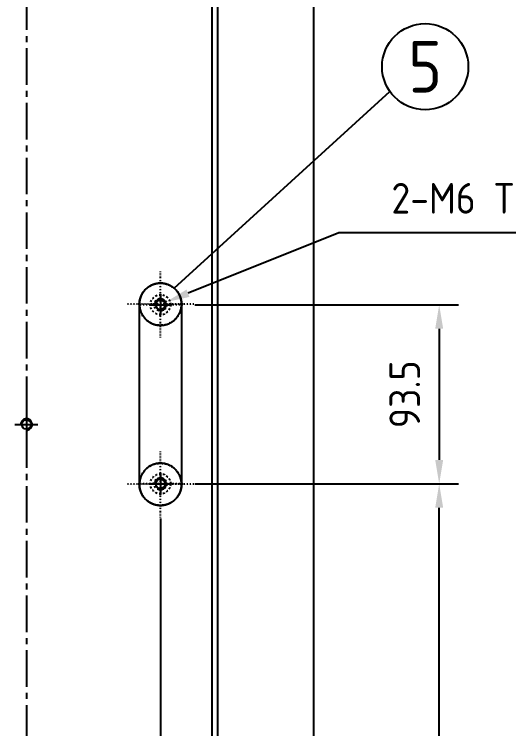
# Model space of a CAD drawing. Header units: millimetres. Extents: x 24815 to 37444, y -10619 to 6020.
# Drawn here: x 27987.3 to 28245.5, y 2454.2 to 2827.1 of the extents above; entities that cross this region are included whole.
import ezdxf
from ezdxf.enums import TextEntityAlignment as Align

# ---------------------------------------------------------------- set-up
doc = ezdxf.new("R2010")
doc.units = ezdxf.units.MM
for name, pattern in [('CENTER', [50.8, 31.75, -6.35, 6.35, -6.35]), ('CENTER2', [28.575, 19.05, -3.175, 3.175, -3.175]), ('GESTRICHELT', [2, 1, -1]), ('MITTE', [1.5, 0.45, -0.5, 0.05, -0.5])]:
    doc.linetypes.add(name, pattern=pattern)
doc.layers.add('CENTER', color=1, linetype='CENTER')
doc.layers.add('THIN', color=3, linetype='Continuous')
doc.styles.get("Standard").update_dxf_attribs({"font": 'ISOCP.SHX', "bigfont": 'WHGTXT.SHX'})
doc.dimstyles.new('PS-5', dxfattribs={"dimscale": 5, "dimtxt": 3.2, "dimasz": 2.5, "dimexe": 2, "dimexo": 2.5, "dimgap": 2, "dimtad": 1, "dimtoh": 1, "dimrnd": 0.05, "dimzin": 12, "dimdsep": 46, "dimtxsty": 'Standard', "dimcen": 0, "dimclrt": 2, "dimazin": 3, "dimtfac": 1, "dimtofl": 0, "dimtmove": 0, "dimatfit": 3, "dimfxl": 0.18, "dimtolj": 1, "dimtzin": 0, "dimarcsym": 0})

# ---------------------------------------------------------------- blocks, each defined once
blk = doc.blocks.new('ARQWA')
blk.add_circle((-6604.16, -8597.57), 2.46)
at = {"color": 3}
blk.add_arc((-6604.16, -8597.57), 3, 280, 190, dxfattribs=at)
at = {"layer": 'CENTER'}
for p, q in [((-6604.16, -8591.57), (-6604.16, -8603.57)), ((-6610.16, -8597.57), (-6598.16, -8597.57))]:
    blk.add_line(p, q, dxfattribs=at)
blk = doc.blocks.new('5SFSDFASDF')
at = {"color": 3, "linetype": 'MITTE'}
for p, q in [((8068.8, 12740.92), (8068.8, 12775.68)), ((8086.18, 12758.3), (8051.42, 12758.3)), ((8080.43, 12758.05), (8057.17, 12758.05)), ((8068.8, 12646.92), (8068.8, 12681.68)), ((8086.18, 12664.3), (8051.42, 12664.3)), ((8080.43, 12664.55), (8057.17, 12664.55))]:
    blk.add_line(p, q, dxfattribs=at)
at = {"color": 7, "linetype": 'Continuous'}
for p, q in [((8067.99, 12769.3), (8069.62, 12769.3)), ((8057.8, 12663.62), (8057.8, 12758.97)), ((8079.8, 12758.97), (8079.8, 12663.62)), ((8069.62, 12653.3), (8067.99, 12653.3))]:
    blk.add_line(p, q, dxfattribs=at)
at = {"color": 2, "linetype": 'GESTRICHELT'}
for points in [[(8068.8, 12769.3), (8068.73, 12769.3), (8068.57, 12769.29), (8068.41, 12769.29), (8068.33, 12769.29), (8068.25, 12769.28), (8068.1, 12769.27), (8067.94, 12769.26), (8067.78, 12769.25), (8067.62, 12769.23), (8067.46, 12769.21), (8067.38, 12769.2), (8067.3, 12769.19), (8067.14, 12769.17), (8066.98, 12769.14), (8066.82, 12769.12), (8066.66, 12769.09), (8066.5, 12769.05), (8066.42, 12769.03), (8066.34, 12769.02), (8066.18, 12768.98), (8066.02, 12768.94), (8065.94, 12768.92), (8065.87, 12768.9), (8065.71, 12768.85), (8065.55, 12768.8), (8065.47, 12768.78), (8065.39, 12768.75), (8065.24, 12768.7), (8065.08, 12768.65), (8064.93, 12768.59), (8064.78, 12768.53), (8064.62, 12768.47), (8064.55, 12768.44), (8064.47, 12768.41), (8064.32, 12768.34), (8064.17, 12768.27), (8064.02, 12768.2), (8063.88, 12768.13), (8063.73, 12768.06), (8063.66, 12768.02), (8063.59, 12767.98), (8063.44, 12767.9), (8063.3, 12767.82), (8063.16, 12767.74), (8063.02, 12767.65), (8062.88, 12767.57), (8062.82, 12767.52), (8062.75, 12767.48), (8062.61, 12767.39), (8062.48, 12767.3), (8062.35, 12767.2), (8062.22, 12767.11), (8062.09, 12767.01), (8062.03, 12766.96), (8061.97, 12766.92), (8061.85, 12766.82), (8061.72, 12766.72), (8061.6, 12766.61), (8061.49, 12766.51), (8061.37, 12766.41), (8061.31, 12766.35), (8061.26, 12766.3), (8061.15, 12766.19), (8061.04, 12766.09), (8060.98, 12766.03), (8060.93, 12765.98), (8060.82, 12765.87), (8060.72, 12765.75), (8060.66, 12765.69), (8060.61, 12765.64), (8060.51, 12765.52), (8060.41, 12765.4), (8060.31, 12765.28), (8060.21, 12765.16), (8060.11, 12765.03), (8060.06, 12764.97), (8060.01, 12764.91), (8059.92, 12764.78), (8059.82, 12764.65), (8059.73, 12764.52), (8059.64, 12764.39), (8059.56, 12764.25), (8059.51, 12764.19), (8059.47, 12764.12), (8059.39, 12763.98), (8059.3, 12763.84), (8059.22, 12763.7), (8059.15, 12763.56), (8059.07, 12763.42), (8059.03, 12763.35), (8059, 12763.28), (8058.92, 12763.13), (8058.85, 12762.99), (8058.79, 12762.84), (8058.72, 12762.69), (8058.66, 12762.54), (8058.63, 12762.47), (8058.6, 12762.39), (8058.54, 12762.24), (8058.48, 12762.09), (8058.42, 12761.94), (8058.37, 12761.79), (8058.32, 12761.63), (8058.3, 12761.56), (8058.27, 12761.48), (8058.23, 12761.33), (8058.19, 12761.17), (8058.17, 12761.09), (8058.15, 12761.02), (8058.11, 12760.86), (8058.07, 12760.7), (8058.05, 12760.63), (8058.04, 12760.55), (8058.01, 12760.39), (8057.98, 12760.23), (8057.95, 12760.08), (8057.92, 12759.92), (8057.9, 12759.77), (8057.89, 12759.69), (8057.88, 12759.61), (8057.86, 12759.45), (8057.85, 12759.3), (8057.84, 12759.14), (8057.83, 12758.99), (8057.82, 12758.83), (8057.81, 12758.76), (8057.81, 12758.68), (8057.81, 12758.53), (8057.8, 12758.37), (8057.8, 12758.3)], [(8057.8, 12758.97), (8057.81, 12759.04), (8057.82, 12759.19), (8057.83, 12759.34), (8057.84, 12759.41), (8057.85, 12759.48), (8057.86, 12759.63), (8057.88, 12759.77), (8057.9, 12759.92), (8057.92, 12760.06), (8057.95, 12760.21), (8057.96, 12760.28), (8057.98, 12760.35), (8058, 12760.5), (8058.03, 12760.64), (8058.07, 12760.78), (8058.1, 12760.93), (8058.14, 12761.07), (8058.15, 12761.14), (8058.17, 12761.21), (8058.21, 12761.35), (8058.25, 12761.49), (8058.28, 12761.56), (8058.3, 12761.63), (8058.34, 12761.77), (8058.39, 12761.91), (8058.41, 12761.98), (8058.44, 12762.04), (8058.49, 12762.18), (8058.54, 12762.32), (8058.59, 12762.45), (8058.65, 12762.58), (8058.71, 12762.72), (8058.73, 12762.78), (8058.76, 12762.85), (8058.82, 12762.98), (8058.89, 12763.11), (8058.95, 12763.24), (8059.02, 12763.37), (8059.08, 12763.49), (8059.12, 12763.56), (8059.15, 12763.62), (8059.22, 12763.75), (8059.29, 12763.87), (8059.36, 12763.99), (8059.44, 12764.11), (8059.51, 12764.23), (8059.55, 12764.29), (8059.59, 12764.35), (8059.67, 12764.47), (8059.75, 12764.59), (8059.83, 12764.71), (8059.92, 12764.82), (8060, 12764.94), (8060.05, 12765), (8060.09, 12765.05), (8060.18, 12765.17), (8060.27, 12765.28), (8060.36, 12765.39), (8060.46, 12765.5), (8060.55, 12765.61), (8060.6, 12765.67), (8060.65, 12765.72), (8060.75, 12765.83), (8060.85, 12765.93), (8060.9, 12765.99), (8060.95, 12766.04), (8061.06, 12766.14), (8061.16, 12766.24), (8061.21, 12766.3), (8061.27, 12766.35), (8061.38, 12766.45), (8061.48, 12766.54), (8061.6, 12766.64), (8061.71, 12766.74), (8061.82, 12766.83), (8061.88, 12766.88), (8061.94, 12766.92), (8062.05, 12767.02), (8062.17, 12767.11), (8062.29, 12767.19), (8062.41, 12767.28), (8062.53, 12767.37), (8062.59, 12767.41), (8062.65, 12767.45), (8062.78, 12767.53), (8062.9, 12767.61), (8063.03, 12767.69), (8063.16, 12767.77), (8063.28, 12767.84), (8063.35, 12767.88), (8063.41, 12767.92), (8063.54, 12767.99), (8063.67, 12768.06), (8063.81, 12768.13), (8063.94, 12768.19), (8064.07, 12768.26), (8064.14, 12768.29), (8064.21, 12768.32), (8064.35, 12768.38), (8064.48, 12768.44), (8064.62, 12768.5), (8064.76, 12768.56), (8064.9, 12768.61), (8064.97, 12768.64), (8065.04, 12768.66), (8065.18, 12768.71), (8065.32, 12768.76), (8065.39, 12768.78), (8065.46, 12768.81), (8065.6, 12768.85), (8065.74, 12768.89), (8065.81, 12768.91), (8065.89, 12768.93), (8066.03, 12768.97), (8066.17, 12769.01), (8066.32, 12769.04), (8066.46, 12769.07), (8066.61, 12769.1), (8066.68, 12769.12), (8066.75, 12769.13), (8066.9, 12769.16), (8067.04, 12769.18), (8067.19, 12769.21), (8067.33, 12769.23), (8067.48, 12769.25), (8067.55, 12769.25), (8067.63, 12769.26), (8067.77, 12769.28), (8067.92, 12769.29), (8067.99, 12769.3)], [(8079.8, 12758.3), (8079.8, 12758.37), (8079.8, 12758.53), (8079.8, 12758.68), (8079.79, 12758.76), (8079.79, 12758.83), (8079.78, 12758.99), (8079.77, 12759.14), (8079.76, 12759.3), (8079.74, 12759.45), (8079.72, 12759.61), (8079.72, 12759.69), (8079.71, 12759.77), (8079.68, 12759.92), (8079.66, 12760.08), (8079.63, 12760.23), (8079.6, 12760.39), (8079.57, 12760.55), (8079.55, 12760.63), (8079.54, 12760.7), (8079.5, 12760.86), (8079.46, 12761.02), (8079.44, 12761.09), (8079.42, 12761.17), (8079.38, 12761.33), (8079.33, 12761.48), (8079.31, 12761.56), (8079.29, 12761.63), (8079.24, 12761.79), (8079.18, 12761.94), (8079.13, 12762.09), (8079.07, 12762.24), (8079.01, 12762.39), (8078.98, 12762.47), (8078.95, 12762.54), (8078.89, 12762.69), (8078.82, 12762.84), (8078.75, 12762.99), (8078.68, 12763.13), (8078.61, 12763.28), (8078.58, 12763.35), (8078.54, 12763.42), (8078.46, 12763.56), (8078.38, 12763.7), (8078.3, 12763.84), (8078.22, 12763.98), (8078.14, 12764.12), (8078.09, 12764.19), (8078.05, 12764.25), (8077.96, 12764.39), (8077.87, 12764.52), (8077.78, 12764.65), (8077.69, 12764.78), (8077.6, 12764.91), (8077.55, 12764.97), (8077.5, 12765.03), (8077.4, 12765.16), (8077.3, 12765.28), (8077.2, 12765.4), (8077.1, 12765.52), (8077, 12765.64), (8076.94, 12765.69), (8076.89, 12765.75), (8076.79, 12765.87), (8076.68, 12765.98), (8076.62, 12766.03), (8076.57, 12766.09), (8076.46, 12766.19), (8076.35, 12766.3), (8076.29, 12766.35), (8076.24, 12766.41), (8076.12, 12766.51), (8076, 12766.61), (8075.88, 12766.72), (8075.76, 12766.82), (8075.64, 12766.92), (8075.58, 12766.96), (8075.51, 12767.01), (8075.39, 12767.11), (8075.26, 12767.2), (8075.13, 12767.3), (8074.99, 12767.39), (8074.86, 12767.48), (8074.79, 12767.52), (8074.72, 12767.57), (8074.59, 12767.65), (8074.45, 12767.74), (8074.31, 12767.82), (8074.17, 12767.9), (8074.02, 12767.98), (8073.95, 12768.02), (8073.88, 12768.06), (8073.73, 12768.13), (8073.58, 12768.2), (8073.44, 12768.27), (8073.29, 12768.34), (8073.14, 12768.41), (8073.06, 12768.44), (8072.98, 12768.47), (8072.83, 12768.53), (8072.68, 12768.59), (8072.52, 12768.65), (8072.37, 12768.7), (8072.21, 12768.75), (8072.14, 12768.78), (8072.06, 12768.8), (8071.9, 12768.85), (8071.74, 12768.9), (8071.66, 12768.92), (8071.58, 12768.94), (8071.42, 12768.98), (8071.27, 12769.02), (8071.19, 12769.03), (8071.11, 12769.05), (8070.95, 12769.09), (8070.79, 12769.12), (8070.63, 12769.14), (8070.47, 12769.17), (8070.31, 12769.19), (8070.23, 12769.2), (8070.15, 12769.21), (8069.99, 12769.23), (8069.83, 12769.25), (8069.67, 12769.26), (8069.51, 12769.27), (8069.35, 12769.28), (8069.27, 12769.29), (8069.2, 12769.29), (8069.04, 12769.29), (8068.88, 12769.3), (8068.8, 12769.3)], [(8069.62, 12769.3), (8069.69, 12769.29), (8069.84, 12769.28), (8069.98, 12769.26), (8070.05, 12769.25), (8070.13, 12769.25), (8070.27, 12769.23), (8070.42, 12769.21), (8070.56, 12769.18), (8070.71, 12769.16), (8070.86, 12769.13), (8070.93, 12769.12), (8071, 12769.1), (8071.15, 12769.07), (8071.29, 12769.04), (8071.43, 12769.01), (8071.58, 12768.97), (8071.72, 12768.93), (8071.79, 12768.91), (8071.86, 12768.89), (8072.01, 12768.85), (8072.15, 12768.81), (8072.22, 12768.78), (8072.29, 12768.76), (8072.43, 12768.71), (8072.57, 12768.66), (8072.64, 12768.64), (8072.71, 12768.61), (8072.85, 12768.56), (8072.99, 12768.5), (8073.13, 12768.44), (8073.26, 12768.38), (8073.4, 12768.32), (8073.47, 12768.29), (8073.53, 12768.26), (8073.67, 12768.19), (8073.8, 12768.13), (8073.93, 12768.06), (8074.06, 12767.99), (8074.19, 12767.92), (8074.26, 12767.88), (8074.32, 12767.84), (8074.45, 12767.77), (8074.58, 12767.69), (8074.7, 12767.61), (8074.83, 12767.53), (8074.95, 12767.45), (8075.01, 12767.41), (8075.08, 12767.37), (8075.2, 12767.28), (8075.32, 12767.19), (8075.44, 12767.11), (8075.55, 12767.02), (8075.67, 12766.92), (8075.73, 12766.88), (8075.79, 12766.83), (8075.9, 12766.74), (8076.01, 12766.64), (8076.12, 12766.54), (8076.23, 12766.45), (8076.34, 12766.35), (8076.39, 12766.3), (8076.45, 12766.24), (8076.55, 12766.14), (8076.66, 12766.04), (8076.71, 12765.99), (8076.76, 12765.93), (8076.86, 12765.83), (8076.96, 12765.72), (8077.01, 12765.67), (8077.05, 12765.61), (8077.15, 12765.5), (8077.24, 12765.39), (8077.34, 12765.28), (8077.43, 12765.17), (8077.52, 12765.05), (8077.56, 12765), (8077.6, 12764.94), (8077.69, 12764.82), (8077.77, 12764.71), (8077.86, 12764.59), (8077.94, 12764.47), (8078.02, 12764.35), (8078.06, 12764.29), (8078.09, 12764.23), (8078.17, 12764.11), (8078.24, 12763.99), (8078.32, 12763.87), (8078.39, 12763.75), (8078.46, 12763.62), (8078.49, 12763.56), (8078.53, 12763.49), (8078.59, 12763.37), (8078.66, 12763.24), (8078.72, 12763.11), (8078.78, 12762.98), (8078.84, 12762.85), (8078.87, 12762.78), (8078.9, 12762.72), (8078.96, 12762.58), (8079.01, 12762.45), (8079.07, 12762.32), (8079.12, 12762.18), (8079.17, 12762.04), (8079.19, 12761.98), (8079.22, 12761.91), (8079.27, 12761.77), (8079.31, 12761.63), (8079.33, 12761.56), (8079.35, 12761.49), (8079.39, 12761.35), (8079.43, 12761.21), (8079.45, 12761.14), (8079.47, 12761.07), (8079.51, 12760.93), (8079.54, 12760.78), (8079.57, 12760.64), (8079.6, 12760.5), (8079.63, 12760.35), (8079.65, 12760.28), (8079.66, 12760.21), (8079.68, 12760.06), (8079.7, 12759.92), (8079.73, 12759.77), (8079.74, 12759.63), (8079.76, 12759.48), (8079.77, 12759.41), (8079.78, 12759.34), (8079.79, 12759.19), (8079.8, 12759.04), (8079.8, 12758.97)], [(8057.8, 12758.3), (8057.8, 12758.14), (8057.81, 12757.84), (8057.83, 12757.53), (8057.84, 12757.38), (8057.86, 12757.22), (8057.89, 12756.91), (8057.94, 12756.6), (8057.99, 12756.28), (8058.05, 12755.97), (8058.12, 12755.66), (8058.16, 12755.5), (8058.21, 12755.35), (8058.3, 12755.04), (8058.4, 12754.73), (8058.51, 12754.43), (8058.62, 12754.13), (8058.75, 12753.83), (8058.82, 12753.68), (8058.89, 12753.53), (8059.03, 12753.24), (8059.18, 12752.96), (8059.26, 12752.82), (8059.35, 12752.68), (8059.51, 12752.4), (8059.69, 12752.14), (8059.78, 12752), (8059.87, 12751.87), (8060.06, 12751.62), (8060.26, 12751.37), (8060.46, 12751.13), (8060.67, 12750.89), (8060.88, 12750.67), (8060.99, 12750.56), (8061.1, 12750.45), (8061.32, 12750.23), (8061.55, 12750.02), (8061.79, 12749.82), (8062.04, 12749.62), (8062.3, 12749.43), (8062.43, 12749.33), (8062.56, 12749.24), (8062.83, 12749.06), (8063.1, 12748.89), (8063.38, 12748.72), (8063.67, 12748.57), (8063.96, 12748.42), (8064.11, 12748.35), (8064.26, 12748.28), (8064.56, 12748.15), (8064.87, 12748.03), (8065.17, 12747.91), (8065.48, 12747.81), (8065.8, 12747.71), (8065.96, 12747.67), (8066.11, 12747.63), (8066.43, 12747.55), (8066.75, 12747.49), (8067.07, 12747.43), (8067.39, 12747.39), (8067.7, 12747.35), (8067.86, 12747.34), (8068.02, 12747.32), (8068.34, 12747.31), (8068.65, 12747.3), (8068.8, 12747.3), (8068.96, 12747.3), (8069.27, 12747.31), (8069.59, 12747.32), (8069.74, 12747.34), (8069.9, 12747.35), (8070.22, 12747.39), (8070.54, 12747.43), (8070.86, 12747.49), (8071.18, 12747.56), (8071.49, 12747.63), (8071.65, 12747.67), (8071.81, 12747.71), (8072.12, 12747.81), (8072.43, 12747.91), (8072.74, 12748.03), (8073.05, 12748.15), (8073.35, 12748.28), (8073.5, 12748.35), (8073.65, 12748.42), (8073.94, 12748.57), (8074.22, 12748.72), (8074.5, 12748.89), (8074.78, 12749.06), (8075.05, 12749.24), (8075.18, 12749.33), (8075.31, 12749.43), (8075.57, 12749.62), (8075.81, 12749.82), (8076.05, 12750.02), (8076.29, 12750.23), (8076.51, 12750.45), (8076.62, 12750.56), (8076.73, 12750.67), (8076.94, 12750.89), (8077.15, 12751.13), (8077.35, 12751.37), (8077.55, 12751.62), (8077.73, 12751.87), (8077.83, 12752.01), (8077.92, 12752.14), (8078.09, 12752.41), (8078.26, 12752.68), (8078.34, 12752.82), (8078.42, 12752.96), (8078.58, 12753.25), (8078.72, 12753.54), (8078.79, 12753.68), (8078.86, 12753.83), (8078.98, 12754.13), (8079.1, 12754.43), (8079.21, 12754.73), (8079.31, 12755.04), (8079.4, 12755.35), (8079.44, 12755.5), (8079.48, 12755.66), (8079.56, 12755.97), (8079.62, 12756.28), (8079.67, 12756.6), (8079.72, 12756.91), (8079.75, 12757.22), (8079.77, 12757.38), (8079.78, 12757.53), (8079.79, 12757.84), (8079.8, 12758.14), (8079.8, 12758.3)], [(8079.8, 12664.3), (8079.8, 12664.45), (8079.79, 12664.75), (8079.78, 12665.06), (8079.77, 12665.22), (8079.75, 12665.37), (8079.72, 12665.68), (8079.67, 12666), (8079.62, 12666.31), (8079.56, 12666.62), (8079.48, 12666.93), (8079.44, 12667.09), (8079.4, 12667.24), (8079.31, 12667.55), (8079.21, 12667.86), (8079.1, 12668.16), (8078.98, 12668.46), (8078.86, 12668.76), (8078.79, 12668.91), (8078.72, 12669.06), (8078.58, 12669.35), (8078.42, 12669.63), (8078.34, 12669.77), (8078.26, 12669.91), (8078.09, 12670.19), (8077.92, 12670.45), (8077.83, 12670.59), (8077.73, 12670.72), (8077.55, 12670.97), (8077.35, 12671.22), (8077.15, 12671.46), (8076.94, 12671.7), (8076.73, 12671.93), (8076.62, 12672.04), (8076.51, 12672.15), (8076.29, 12672.36), (8076.05, 12672.57), (8075.81, 12672.77), (8075.57, 12672.97), (8075.31, 12673.16), (8075.18, 12673.26), (8075.05, 12673.35), (8074.78, 12673.53), (8074.5, 12673.7), (8074.22, 12673.87), (8073.94, 12674.02), (8073.65, 12674.17), (8073.5, 12674.24), (8073.35, 12674.31), (8073.05, 12674.44), (8072.74, 12674.57), (8072.43, 12674.68), (8072.12, 12674.78), (8071.81, 12674.88), (8071.65, 12674.92), (8071.49, 12674.96), (8071.18, 12675.04), (8070.86, 12675.1), (8070.54, 12675.16), (8070.22, 12675.2), (8069.9, 12675.24), (8069.74, 12675.26), (8069.59, 12675.27), (8069.27, 12675.29), (8068.96, 12675.29), (8068.8, 12675.3), (8068.65, 12675.29), (8068.34, 12675.29), (8068.02, 12675.27), (8067.86, 12675.26), (8067.7, 12675.24), (8067.39, 12675.2), (8067.07, 12675.16), (8066.75, 12675.1), (8066.43, 12675.04), (8066.11, 12674.96), (8065.96, 12674.92), (8065.8, 12674.88), (8065.48, 12674.78), (8065.17, 12674.68), (8064.86, 12674.57), (8064.56, 12674.44), (8064.26, 12674.31), (8064.11, 12674.24), (8063.96, 12674.17), (8063.67, 12674.02), (8063.38, 12673.87), (8063.1, 12673.7), (8062.83, 12673.53), (8062.56, 12673.35), (8062.43, 12673.26), (8062.3, 12673.16), (8062.04, 12672.97), (8061.79, 12672.77), (8061.55, 12672.57), (8061.32, 12672.36), (8061.1, 12672.15), (8060.99, 12672.04), (8060.88, 12671.93), (8060.67, 12671.7), (8060.46, 12671.46), (8060.26, 12671.22), (8060.06, 12670.97), (8059.87, 12670.72), (8059.78, 12670.59), (8059.69, 12670.45), (8059.51, 12670.19), (8059.34, 12669.91), (8059.26, 12669.77), (8059.18, 12669.63), (8059.03, 12669.35), (8058.89, 12669.06), (8058.82, 12668.91), (8058.75, 12668.76), (8058.62, 12668.46), (8058.51, 12668.16), (8058.4, 12667.86), (8058.3, 12667.55), (8058.21, 12667.24), (8058.16, 12667.09), (8058.12, 12666.93), (8058.05, 12666.62), (8057.99, 12666.31), (8057.94, 12666), (8057.89, 12665.68), (8057.86, 12665.37), (8057.84, 12665.22), (8057.83, 12665.06), (8057.81, 12664.75), (8057.8, 12664.45), (8057.8, 12664.3)], [(8057.8, 12664.3), (8057.8, 12664.22), (8057.81, 12664.07), (8057.81, 12663.91), (8057.81, 12663.84), (8057.82, 12663.76), (8057.83, 12663.6), (8057.84, 12663.45), (8057.85, 12663.29), (8057.86, 12663.14), (8057.88, 12662.98), (8057.89, 12662.9), (8057.9, 12662.83), (8057.92, 12662.67), (8057.95, 12662.51), (8057.98, 12662.36), (8058.01, 12662.2), (8058.04, 12662.04), (8058.05, 12661.97), (8058.07, 12661.89), (8058.11, 12661.73), (8058.15, 12661.58), (8058.17, 12661.5), (8058.19, 12661.42), (8058.23, 12661.27), (8058.27, 12661.11), (8058.3, 12661.03), (8058.32, 12660.96), (8058.37, 12660.8), (8058.43, 12660.65), (8058.48, 12660.5), (8058.54, 12660.35), (8058.6, 12660.2), (8058.63, 12660.12), (8058.66, 12660.05), (8058.72, 12659.9), (8058.79, 12659.75), (8058.85, 12659.6), (8058.92, 12659.46), (8059, 12659.31), (8059.03, 12659.24), (8059.07, 12659.17), (8059.15, 12659.03), (8059.23, 12658.89), (8059.31, 12658.75), (8059.39, 12658.61), (8059.47, 12658.47), (8059.51, 12658.4), (8059.56, 12658.34), (8059.65, 12658.2), (8059.73, 12658.07), (8059.83, 12657.94), (8059.92, 12657.81), (8060.01, 12657.68), (8060.06, 12657.62), (8060.11, 12657.56), (8060.21, 12657.43), (8060.31, 12657.31), (8060.41, 12657.19), (8060.51, 12657.07), (8060.61, 12656.95), (8060.66, 12656.9), (8060.72, 12656.84), (8060.82, 12656.73), (8060.93, 12656.62), (8060.98, 12656.56), (8061.04, 12656.51), (8061.15, 12656.4), (8061.26, 12656.29), (8061.32, 12656.24), (8061.37, 12656.19), (8061.49, 12656.08), (8061.61, 12655.98), (8061.73, 12655.88), (8061.85, 12655.77), (8061.97, 12655.68), (8062.03, 12655.63), (8062.1, 12655.58), (8062.22, 12655.48), (8062.35, 12655.39), (8062.48, 12655.29), (8062.62, 12655.2), (8062.75, 12655.11), (8062.82, 12655.07), (8062.89, 12655.02), (8063.02, 12654.94), (8063.16, 12654.85), (8063.3, 12654.77), (8063.44, 12654.69), (8063.59, 12654.61), (8063.66, 12654.57), (8063.73, 12654.53), (8063.88, 12654.46), (8064.03, 12654.39), (8064.17, 12654.32), (8064.32, 12654.25), (8064.47, 12654.18), (8064.55, 12654.15), (8064.62, 12654.12), (8064.78, 12654.06), (8064.93, 12654), (8065.08, 12653.94), (8065.24, 12653.89), (8065.4, 12653.84), (8065.47, 12653.81), (8065.55, 12653.79), (8065.71, 12653.74), (8065.87, 12653.7), (8065.95, 12653.67), (8066.02, 12653.65), (8066.18, 12653.61), (8066.34, 12653.57), (8066.42, 12653.56), (8066.5, 12653.54), (8066.66, 12653.51), (8066.82, 12653.48), (8066.98, 12653.45), (8067.14, 12653.42), (8067.3, 12653.4), (8067.38, 12653.39), (8067.46, 12653.38), (8067.62, 12653.36), (8067.78, 12653.34), (8067.94, 12653.33), (8068.1, 12653.32), (8068.25, 12653.31), (8068.33, 12653.31), (8068.41, 12653.3), (8068.57, 12653.3), (8068.73, 12653.3), (8068.8, 12653.3)], [(8067.99, 12653.3), (8067.92, 12653.3), (8067.77, 12653.31), (8067.63, 12653.33), (8067.55, 12653.34), (8067.48, 12653.35), (8067.33, 12653.36), (8067.19, 12653.38), (8067.04, 12653.41), (8066.9, 12653.43), (8066.75, 12653.46), (8066.68, 12653.47), (8066.61, 12653.49), (8066.46, 12653.52), (8066.32, 12653.55), (8066.17, 12653.58), (8066.03, 12653.62), (8065.89, 12653.66), (8065.81, 12653.68), (8065.74, 12653.7), (8065.6, 12653.74), (8065.46, 12653.79), (8065.39, 12653.81), (8065.32, 12653.83), (8065.18, 12653.88), (8065.04, 12653.93), (8064.97, 12653.96), (8064.9, 12653.98), (8064.76, 12654.04), (8064.62, 12654.09), (8064.48, 12654.15), (8064.35, 12654.21), (8064.21, 12654.27), (8064.14, 12654.3), (8064.07, 12654.33), (8063.94, 12654.4), (8063.81, 12654.46), (8063.67, 12654.53), (8063.54, 12654.6), (8063.41, 12654.67), (8063.35, 12654.71), (8063.28, 12654.75), (8063.16, 12654.82), (8063.03, 12654.9), (8062.9, 12654.98), (8062.78, 12655.06), (8062.65, 12655.14), (8062.59, 12655.18), (8062.53, 12655.23), (8062.41, 12655.31), (8062.29, 12655.4), (8062.17, 12655.49), (8062.05, 12655.58), (8061.94, 12655.67), (8061.88, 12655.71), (8061.82, 12655.76), (8061.71, 12655.85), (8061.6, 12655.95), (8061.48, 12656.05), (8061.38, 12656.15), (8061.27, 12656.25), (8061.21, 12656.3), (8061.16, 12656.35), (8061.06, 12656.45), (8060.95, 12656.55), (8060.9, 12656.61), (8060.85, 12656.66), (8060.75, 12656.77), (8060.65, 12656.87), (8060.6, 12656.93), (8060.55, 12656.98), (8060.46, 12657.09), (8060.36, 12657.2), (8060.27, 12657.31), (8060.18, 12657.43), (8060.09, 12657.54), (8060.05, 12657.6), (8060, 12657.65), (8059.92, 12657.77), (8059.83, 12657.89), (8059.75, 12658), (8059.67, 12658.12), (8059.59, 12658.24), (8059.55, 12658.3), (8059.51, 12658.36), (8059.44, 12658.48), (8059.36, 12658.6), (8059.29, 12658.72), (8059.22, 12658.85), (8059.15, 12658.97), (8059.12, 12659.03), (8059.08, 12659.1), (8059.02, 12659.22), (8058.95, 12659.35), (8058.89, 12659.48), (8058.82, 12659.61), (8058.76, 12659.74), (8058.73, 12659.81), (8058.71, 12659.87), (8058.65, 12660.01), (8058.59, 12660.14), (8058.54, 12660.28), (8058.49, 12660.41), (8058.44, 12660.55), (8058.41, 12660.62), (8058.39, 12660.69), (8058.34, 12660.82), (8058.3, 12660.96), (8058.28, 12661.03), (8058.25, 12661.1), (8058.21, 12661.24), (8058.17, 12661.38), (8058.15, 12661.45), (8058.14, 12661.52), (8058.1, 12661.67), (8058.07, 12661.81), (8058.03, 12661.95), (8058, 12662.09), (8057.98, 12662.24), (8057.96, 12662.31), (8057.95, 12662.38), (8057.92, 12662.53), (8057.9, 12662.67), (8057.88, 12662.82), (8057.86, 12662.96), (8057.85, 12663.11), (8057.84, 12663.18), (8057.83, 12663.26), (8057.82, 12663.4), (8057.81, 12663.55), (8057.8, 12663.62)], [(8068.8, 12653.3), (8068.88, 12653.3), (8069.04, 12653.3), (8069.2, 12653.3), (8069.27, 12653.31), (8069.35, 12653.31), (8069.51, 12653.32), (8069.67, 12653.33), (8069.83, 12653.34), (8069.99, 12653.36), (8070.15, 12653.38), (8070.23, 12653.39), (8070.31, 12653.4), (8070.47, 12653.42), (8070.63, 12653.45), (8070.79, 12653.48), (8070.95, 12653.51), (8071.11, 12653.54), (8071.19, 12653.56), (8071.27, 12653.58), (8071.42, 12653.61), (8071.58, 12653.65), (8071.66, 12653.67), (8071.74, 12653.7), (8071.9, 12653.74), (8072.06, 12653.79), (8072.14, 12653.81), (8072.21, 12653.84), (8072.37, 12653.89), (8072.52, 12653.94), (8072.68, 12654), (8072.83, 12654.06), (8072.98, 12654.12), (8073.06, 12654.15), (8073.14, 12654.19), (8073.29, 12654.25), (8073.44, 12654.32), (8073.58, 12654.39), (8073.73, 12654.46), (8073.88, 12654.54), (8073.95, 12654.57), (8074.02, 12654.61), (8074.17, 12654.69), (8074.31, 12654.77), (8074.45, 12654.85), (8074.59, 12654.94), (8074.72, 12655.02), (8074.79, 12655.07), (8074.86, 12655.11), (8074.99, 12655.2), (8075.13, 12655.29), (8075.26, 12655.39), (8075.39, 12655.48), (8075.51, 12655.58), (8075.58, 12655.63), (8075.64, 12655.68), (8075.76, 12655.78), (8075.88, 12655.88), (8076, 12655.98), (8076.12, 12656.08), (8076.24, 12656.19), (8076.29, 12656.24), (8076.35, 12656.29), (8076.46, 12656.4), (8076.57, 12656.51), (8076.62, 12656.56), (8076.68, 12656.62), (8076.79, 12656.73), (8076.89, 12656.84), (8076.94, 12656.9), (8077, 12656.96), (8077.1, 12657.07), (8077.2, 12657.19), (8077.3, 12657.31), (8077.4, 12657.43), (8077.5, 12657.56), (8077.55, 12657.62), (8077.6, 12657.68), (8077.69, 12657.81), (8077.78, 12657.94), (8077.87, 12658.07), (8077.96, 12658.21), (8078.05, 12658.34), (8078.09, 12658.41), (8078.14, 12658.47), (8078.22, 12658.61), (8078.3, 12658.75), (8078.38, 12658.89), (8078.46, 12659.03), (8078.54, 12659.17), (8078.58, 12659.24), (8078.61, 12659.32), (8078.68, 12659.46), (8078.75, 12659.61), (8078.82, 12659.75), (8078.89, 12659.9), (8078.95, 12660.05), (8078.98, 12660.12), (8079.01, 12660.2), (8079.07, 12660.35), (8079.13, 12660.5), (8079.18, 12660.65), (8079.24, 12660.81), (8079.29, 12660.96), (8079.31, 12661.04), (8079.33, 12661.11), (8079.38, 12661.27), (8079.42, 12661.42), (8079.44, 12661.5), (8079.46, 12661.58), (8079.5, 12661.73), (8079.54, 12661.89), (8079.55, 12661.97), (8079.57, 12662.04), (8079.6, 12662.2), (8079.63, 12662.36), (8079.66, 12662.51), (8079.68, 12662.67), (8079.71, 12662.83), (8079.72, 12662.9), (8079.72, 12662.98), (8079.74, 12663.14), (8079.76, 12663.29), (8079.77, 12663.45), (8079.78, 12663.6), (8079.79, 12663.76), (8079.79, 12663.84), (8079.8, 12663.91), (8079.8, 12664.07), (8079.8, 12664.22), (8079.8, 12664.3)], [(8079.8, 12663.62), (8079.8, 12663.55), (8079.79, 12663.4), (8079.78, 12663.26), (8079.77, 12663.18), (8079.76, 12663.11), (8079.74, 12662.96), (8079.73, 12662.82), (8079.7, 12662.67), (8079.68, 12662.53), (8079.66, 12662.38), (8079.65, 12662.31), (8079.63, 12662.24), (8079.6, 12662.09), (8079.57, 12661.95), (8079.54, 12661.81), (8079.51, 12661.67), (8079.47, 12661.52), (8079.45, 12661.45), (8079.43, 12661.38), (8079.39, 12661.24), (8079.35, 12661.1), (8079.33, 12661.03), (8079.31, 12660.96), (8079.27, 12660.82), (8079.22, 12660.69), (8079.19, 12660.62), (8079.17, 12660.55), (8079.12, 12660.41), (8079.07, 12660.28), (8079.01, 12660.14), (8078.96, 12660.01), (8078.9, 12659.87), (8078.87, 12659.81), (8078.84, 12659.74), (8078.78, 12659.61), (8078.72, 12659.48), (8078.66, 12659.35), (8078.59, 12659.22), (8078.53, 12659.1), (8078.49, 12659.03), (8078.46, 12658.97), (8078.39, 12658.85), (8078.32, 12658.72), (8078.24, 12658.6), (8078.17, 12658.48), (8078.09, 12658.36), (8078.06, 12658.3), (8078.02, 12658.24), (8077.94, 12658.12), (8077.86, 12658), (8077.77, 12657.89), (8077.69, 12657.77), (8077.6, 12657.65), (8077.56, 12657.6), (8077.52, 12657.54), (8077.43, 12657.43), (8077.34, 12657.31), (8077.24, 12657.2), (8077.15, 12657.09), (8077.05, 12656.98), (8077.01, 12656.93), (8076.96, 12656.87), (8076.86, 12656.77), (8076.76, 12656.66), (8076.71, 12656.61), (8076.66, 12656.55), (8076.55, 12656.45), (8076.45, 12656.35), (8076.39, 12656.3), (8076.34, 12656.25), (8076.23, 12656.15), (8076.12, 12656.05), (8076.01, 12655.95), (8075.9, 12655.85), (8075.79, 12655.76), (8075.73, 12655.71), (8075.67, 12655.67), (8075.55, 12655.58), (8075.44, 12655.49), (8075.32, 12655.4), (8075.2, 12655.31), (8075.08, 12655.23), (8075.01, 12655.18), (8074.95, 12655.14), (8074.83, 12655.06), (8074.7, 12654.98), (8074.58, 12654.9), (8074.45, 12654.82), (8074.32, 12654.75), (8074.26, 12654.71), (8074.19, 12654.67), (8074.06, 12654.6), (8073.93, 12654.53), (8073.8, 12654.46), (8073.67, 12654.4), (8073.53, 12654.33), (8073.47, 12654.3), (8073.4, 12654.27), (8073.26, 12654.21), (8073.13, 12654.15), (8072.99, 12654.09), (8072.85, 12654.04), (8072.71, 12653.98), (8072.64, 12653.96), (8072.57, 12653.93), (8072.43, 12653.88), (8072.29, 12653.83), (8072.22, 12653.81), (8072.15, 12653.79), (8072.01, 12653.74), (8071.86, 12653.7), (8071.79, 12653.68), (8071.72, 12653.66), (8071.58, 12653.62), (8071.43, 12653.58), (8071.29, 12653.55), (8071.15, 12653.52), (8071, 12653.49), (8070.93, 12653.47), (8070.86, 12653.46), (8070.71, 12653.43), (8070.56, 12653.41), (8070.42, 12653.38), (8070.27, 12653.36), (8070.13, 12653.35), (8070.05, 12653.34), (8069.98, 12653.33), (8069.84, 12653.31), (8069.69, 12653.3), (8069.62, 12653.3)]]:
    blk.add_lwpolyline(points, dxfattribs=at)
at = {"color": 7, "linetype": 'Continuous'}
for points in [[(8057.8, 12758.97), (8057.81, 12759.04), (8057.82, 12759.18), (8057.83, 12759.32), (8057.84, 12759.4), (8057.84, 12759.47), (8057.86, 12759.61), (8057.88, 12759.75), (8057.9, 12759.89), (8057.92, 12760.04), (8057.94, 12760.18), (8057.96, 12760.25), (8057.97, 12760.32), (8058, 12760.47), (8058.03, 12760.61), (8058.06, 12760.75), (8058.09, 12760.89), (8058.13, 12761.04), (8058.15, 12761.11), (8058.16, 12761.18), (8058.2, 12761.32), (8058.24, 12761.46), (8058.27, 12761.53), (8058.29, 12761.6), (8058.33, 12761.74), (8058.38, 12761.88), (8058.4, 12761.95), (8058.43, 12762.02), (8058.48, 12762.16), (8058.53, 12762.3), (8058.59, 12762.43), (8058.64, 12762.57), (8058.7, 12762.71), (8058.73, 12762.77), (8058.76, 12762.84), (8058.82, 12762.97), (8058.88, 12763.11), (8058.95, 12763.24), (8059.02, 12763.37), (8059.09, 12763.5), (8059.12, 12763.57), (8059.16, 12763.63), (8059.23, 12763.76), (8059.3, 12763.89), (8059.38, 12764.01), (8059.45, 12764.14), (8059.53, 12764.26), (8059.57, 12764.32), (8059.61, 12764.38), (8059.69, 12764.51), (8059.78, 12764.63), (8059.86, 12764.74), (8059.95, 12764.86), (8060.03, 12764.98), (8060.08, 12765.04), (8060.12, 12765.09), (8060.21, 12765.21), (8060.3, 12765.32), (8060.39, 12765.43), (8060.49, 12765.54), (8060.58, 12765.64), (8060.63, 12765.7), (8060.68, 12765.75), (8060.77, 12765.85), (8060.87, 12765.96), (8060.92, 12766.01), (8060.97, 12766.06), (8061.07, 12766.16), (8061.17, 12766.25), (8061.22, 12766.3), (8061.27, 12766.35), (8061.38, 12766.45), (8061.48, 12766.54), (8061.59, 12766.64), (8061.7, 12766.73), (8061.81, 12766.82), (8061.87, 12766.87), (8061.92, 12766.91), (8062.04, 12767), (8062.15, 12767.09), (8062.27, 12767.18), (8062.39, 12767.27), (8062.51, 12767.35), (8062.57, 12767.39), (8062.63, 12767.43), (8062.75, 12767.52), (8062.88, 12767.6), (8063, 12767.67), (8063.13, 12767.75), (8063.26, 12767.83), (8063.32, 12767.87), (8063.39, 12767.9), (8063.52, 12767.97), (8063.65, 12768.05), (8063.78, 12768.11), (8063.91, 12768.18), (8064.05, 12768.25), (8064.12, 12768.28), (8064.19, 12768.31), (8064.32, 12768.37), (8064.46, 12768.43), (8064.6, 12768.49), (8064.74, 12768.55), (8064.88, 12768.6), (8064.95, 12768.63), (8065.02, 12768.66), (8065.16, 12768.71), (8065.3, 12768.75), (8065.37, 12768.78), (8065.44, 12768.8), (8065.59, 12768.85), (8065.73, 12768.89), (8065.8, 12768.91), (8065.88, 12768.93), (8066.02, 12768.97), (8066.17, 12769.01), (8066.31, 12769.04), (8066.46, 12769.07), (8066.6, 12769.1), (8066.68, 12769.12), (8066.75, 12769.13), (8066.9, 12769.16), (8067.04, 12769.18), (8067.19, 12769.21), (8067.33, 12769.23), (8067.48, 12769.25), (8067.55, 12769.25), (8067.63, 12769.26), (8067.77, 12769.28), (8067.92, 12769.29), (8067.99, 12769.3)], [(8069.62, 12769.3), (8069.69, 12769.29), (8069.83, 12769.28), (8069.98, 12769.26), (8070.05, 12769.25), (8070.13, 12769.25), (8070.27, 12769.23), (8070.42, 12769.21), (8070.56, 12769.18), (8070.71, 12769.16), (8070.86, 12769.13), (8070.93, 12769.12), (8071, 12769.1), (8071.15, 12769.07), (8071.3, 12769.04), (8071.44, 12769.01), (8071.59, 12768.97), (8071.73, 12768.93), (8071.8, 12768.91), (8071.88, 12768.89), (8072.02, 12768.85), (8072.16, 12768.8), (8072.23, 12768.78), (8072.31, 12768.75), (8072.45, 12768.71), (8072.59, 12768.66), (8072.66, 12768.63), (8072.73, 12768.6), (8072.87, 12768.55), (8073.01, 12768.49), (8073.15, 12768.43), (8073.29, 12768.37), (8073.42, 12768.31), (8073.49, 12768.28), (8073.56, 12768.25), (8073.69, 12768.18), (8073.83, 12768.11), (8073.96, 12768.05), (8074.09, 12767.97), (8074.22, 12767.9), (8074.29, 12767.87), (8074.35, 12767.83), (8074.48, 12767.75), (8074.61, 12767.67), (8074.73, 12767.6), (8074.86, 12767.52), (8074.98, 12767.43), (8075.04, 12767.39), (8075.1, 12767.35), (8075.22, 12767.27), (8075.34, 12767.18), (8075.46, 12767.09), (8075.57, 12767), (8075.69, 12766.91), (8075.74, 12766.87), (8075.8, 12766.82), (8075.91, 12766.73), (8076.02, 12766.64), (8076.13, 12766.54), (8076.23, 12766.45), (8076.34, 12766.35), (8076.39, 12766.3), (8076.44, 12766.25), (8076.54, 12766.16), (8076.64, 12766.06), (8076.69, 12766.01), (8076.74, 12765.96), (8076.83, 12765.85), (8076.93, 12765.75), (8076.98, 12765.7), (8077.03, 12765.64), (8077.12, 12765.54), (8077.21, 12765.43), (8077.31, 12765.32), (8077.4, 12765.21), (8077.49, 12765.09), (8077.53, 12765.04), (8077.57, 12764.98), (8077.66, 12764.86), (8077.75, 12764.74), (8077.83, 12764.63), (8077.91, 12764.51), (8078, 12764.38), (8078.04, 12764.32), (8078.08, 12764.26), (8078.15, 12764.14), (8078.23, 12764.01), (8078.31, 12763.89), (8078.38, 12763.76), (8078.45, 12763.63), (8078.49, 12763.57), (8078.52, 12763.5), (8078.59, 12763.37), (8078.66, 12763.24), (8078.72, 12763.11), (8078.79, 12762.97), (8078.85, 12762.84), (8078.88, 12762.77), (8078.91, 12762.71), (8078.97, 12762.57), (8079.02, 12762.43), (8079.08, 12762.3), (8079.13, 12762.16), (8079.18, 12762.02), (8079.2, 12761.95), (8079.23, 12761.88), (8079.27, 12761.74), (8079.32, 12761.6), (8079.34, 12761.53), (8079.36, 12761.46), (8079.4, 12761.32), (8079.44, 12761.18), (8079.46, 12761.11), (8079.48, 12761.04), (8079.52, 12760.89), (8079.55, 12760.75), (8079.58, 12760.61), (8079.61, 12760.47), (8079.64, 12760.32), (8079.65, 12760.25), (8079.66, 12760.18), (8079.69, 12760.04), (8079.71, 12759.89), (8079.73, 12759.75), (8079.75, 12759.61), (8079.76, 12759.47), (8079.77, 12759.4), (8079.78, 12759.32), (8079.79, 12759.18), (8079.8, 12759.04), (8079.8, 12758.97)], [(8067.99, 12653.3), (8067.92, 12653.3), (8067.77, 12653.31), (8067.63, 12653.33), (8067.55, 12653.34), (8067.48, 12653.35), (8067.33, 12653.36), (8067.19, 12653.38), (8067.04, 12653.41), (8066.9, 12653.43), (8066.75, 12653.46), (8066.68, 12653.47), (8066.6, 12653.49), (8066.46, 12653.52), (8066.31, 12653.55), (8066.17, 12653.59), (8066.02, 12653.62), (8065.88, 12653.66), (8065.8, 12653.68), (8065.73, 12653.7), (8065.59, 12653.75), (8065.44, 12653.79), (8065.37, 12653.81), (8065.3, 12653.84), (8065.16, 12653.89), (8065.02, 12653.94), (8064.95, 12653.96), (8064.88, 12653.99), (8064.74, 12654.04), (8064.6, 12654.1), (8064.46, 12654.16), (8064.32, 12654.22), (8064.19, 12654.28), (8064.12, 12654.31), (8064.05, 12654.34), (8063.91, 12654.41), (8063.78, 12654.48), (8063.65, 12654.55), (8063.52, 12654.62), (8063.39, 12654.69), (8063.32, 12654.73), (8063.26, 12654.76), (8063.13, 12654.84), (8063, 12654.92), (8062.88, 12655), (8062.75, 12655.08), (8062.63, 12655.16), (8062.57, 12655.2), (8062.51, 12655.24), (8062.39, 12655.33), (8062.27, 12655.41), (8062.15, 12655.5), (8062.04, 12655.59), (8061.92, 12655.68), (8061.87, 12655.72), (8061.81, 12655.77), (8061.7, 12655.86), (8061.59, 12655.96), (8061.48, 12656.05), (8061.38, 12656.15), (8061.27, 12656.24), (8061.22, 12656.29), (8061.17, 12656.34), (8061.07, 12656.44), (8060.97, 12656.54), (8060.92, 12656.59), (8060.87, 12656.64), (8060.77, 12656.74), (8060.68, 12656.84), (8060.63, 12656.9), (8060.58, 12656.95), (8060.49, 12657.06), (8060.39, 12657.16), (8060.3, 12657.27), (8060.21, 12657.39), (8060.12, 12657.5), (8060.08, 12657.56), (8060.03, 12657.61), (8059.95, 12657.73), (8059.86, 12657.85), (8059.78, 12657.97), (8059.69, 12658.09), (8059.61, 12658.21), (8059.57, 12658.27), (8059.53, 12658.33), (8059.45, 12658.45), (8059.38, 12658.58), (8059.3, 12658.7), (8059.23, 12658.83), (8059.16, 12658.96), (8059.12, 12659.03), (8059.09, 12659.09), (8059.02, 12659.22), (8058.95, 12659.35), (8058.88, 12659.48), (8058.82, 12659.62), (8058.76, 12659.75), (8058.73, 12659.82), (8058.7, 12659.89), (8058.64, 12660.02), (8058.59, 12660.16), (8058.53, 12660.3), (8058.48, 12660.43), (8058.43, 12660.57), (8058.4, 12660.64), (8058.38, 12660.71), (8058.33, 12660.85), (8058.29, 12660.99), (8058.27, 12661.06), (8058.24, 12661.13), (8058.2, 12661.27), (8058.16, 12661.41), (8058.15, 12661.49), (8058.13, 12661.56), (8058.09, 12661.7), (8058.06, 12661.84), (8058.03, 12661.98), (8058, 12662.13), (8057.97, 12662.27), (8057.96, 12662.34), (8057.94, 12662.41), (8057.92, 12662.55), (8057.9, 12662.7), (8057.88, 12662.84), (8057.86, 12662.98), (8057.84, 12663.13), (8057.84, 12663.2), (8057.83, 12663.27), (8057.82, 12663.41), (8057.81, 12663.55), (8057.8, 12663.62)], [(8079.8, 12663.62), (8079.8, 12663.55), (8079.79, 12663.41), (8079.78, 12663.27), (8079.77, 12663.2), (8079.76, 12663.13), (8079.75, 12662.98), (8079.73, 12662.84), (8079.71, 12662.7), (8079.69, 12662.55), (8079.66, 12662.41), (8079.65, 12662.34), (8079.64, 12662.27), (8079.61, 12662.13), (8079.58, 12661.98), (8079.55, 12661.84), (8079.52, 12661.7), (8079.48, 12661.56), (8079.46, 12661.48), (8079.44, 12661.41), (8079.4, 12661.27), (8079.36, 12661.13), (8079.34, 12661.06), (8079.32, 12660.99), (8079.27, 12660.85), (8079.23, 12660.71), (8079.2, 12660.64), (8079.18, 12660.57), (8079.13, 12660.43), (8079.08, 12660.29), (8079.02, 12660.16), (8078.96, 12660.02), (8078.91, 12659.88), (8078.88, 12659.82), (8078.85, 12659.75), (8078.78, 12659.62), (8078.72, 12659.48), (8078.66, 12659.35), (8078.59, 12659.22), (8078.52, 12659.09), (8078.49, 12659.02), (8078.45, 12658.96), (8078.38, 12658.83), (8078.3, 12658.7), (8078.23, 12658.58), (8078.15, 12658.45), (8078.07, 12658.33), (8078.03, 12658.27), (8077.99, 12658.21), (8077.91, 12658.08), (8077.83, 12657.96), (8077.75, 12657.85), (8077.66, 12657.73), (8077.57, 12657.61), (8077.53, 12657.55), (8077.48, 12657.5), (8077.39, 12657.38), (8077.3, 12657.27), (8077.21, 12657.16), (8077.12, 12657.05), (8077.02, 12656.95), (8076.98, 12656.89), (8076.93, 12656.84), (8076.83, 12656.74), (8076.74, 12656.64), (8076.69, 12656.59), (8076.64, 12656.54), (8076.54, 12656.44), (8076.44, 12656.34), (8076.39, 12656.29), (8076.33, 12656.24), (8076.23, 12656.14), (8076.12, 12656.05), (8076.02, 12655.95), (8075.91, 12655.86), (8075.8, 12655.77), (8075.74, 12655.72), (8075.68, 12655.68), (8075.57, 12655.59), (8075.45, 12655.5), (8075.34, 12655.41), (8075.22, 12655.33), (8075.1, 12655.24), (8075.04, 12655.2), (8074.98, 12655.16), (8074.85, 12655.08), (8074.73, 12654.99), (8074.6, 12654.92), (8074.48, 12654.84), (8074.35, 12654.76), (8074.28, 12654.73), (8074.22, 12654.69), (8074.09, 12654.62), (8073.96, 12654.55), (8073.82, 12654.48), (8073.69, 12654.41), (8073.56, 12654.34), (8073.49, 12654.31), (8073.42, 12654.28), (8073.28, 12654.22), (8073.15, 12654.16), (8073.01, 12654.1), (8072.87, 12654.04), (8072.73, 12653.99), (8072.66, 12653.96), (8072.59, 12653.94), (8072.45, 12653.89), (8072.3, 12653.84), (8072.23, 12653.81), (8072.16, 12653.79), (8072.02, 12653.75), (8071.87, 12653.7), (8071.8, 12653.68), (8071.73, 12653.66), (8071.58, 12653.62), (8071.44, 12653.59), (8071.29, 12653.55), (8071.15, 12653.52), (8071, 12653.49), (8070.93, 12653.47), (8070.86, 12653.46), (8070.71, 12653.43), (8070.56, 12653.41), (8070.42, 12653.38), (8070.27, 12653.36), (8070.13, 12653.35), (8070.05, 12653.34), (8069.98, 12653.33), (8069.83, 12653.31), (8069.69, 12653.3), (8069.62, 12653.3)]]:
    blk.add_lwpolyline(points, dxfattribs=at)
at = {"color": 2, "linetype": 'GESTRICHELT'}
for centre, radius in [((8068.8, 12758.3), 11), ((8068.8, 12758.05), 5.25), ((8068.8, 12758.05), 3.25), ((8068.8, 12664.3), 11), ((8068.8, 12664.55), 5.25), ((8068.8, 12664.55), 3.25)]:
    blk.add_circle(centre, radius, dxfattribs=at)
blk = doc.blocks.new('*D463')
at = {"color": 0, "lineweight": -2, "transparency": 16777216}
for p, q in [((28081.63, 2582.02), (28219.22, 2582.02)), ((28209.22, 2244.52), (28209.22, 2569.52)), ((28156.13, 2232.02), (28219.22, 2232.02))]:
    blk.add_line(p, q, dxfattribs=at)
at = {"color": 0, "transparency": 16777216}
for points in [[(28207.13, 2569.52), (28211.3, 2569.52), (28209.22, 2582.02)], [(28207.13, 2244.52), (28211.3, 2244.52), (28209.22, 2232.02)]]:
    blk.add_solid(points, dxfattribs=at)
at = {"layer": 'Defpoints', "color": 0, "transparency": 16777216}
for p in [(28069.13, 2582.02), (28209.22, 2582.02), (28143.63, 2232.02)]:
    blk.add_point(p, dxfattribs=at)
at = {"color": 2, "transparency": 16777216, "insert": (28191.22, 2407.02), "char_height": 16, "attachment_point": 5, "rotation": 90}
blk.add_mtext('\\A1;350', dxfattribs=at)
blk = doc.blocks.new('*D464')
at = {"color": 0, "lineweight": -2, "transparency": 16777216}
for p, q in [((28063.63, 2564.02), (28063.63, 2178.24)), ((28143.63, 2219.77), (28143.63, 2178.24)), ((28076.13, 2188.24), (28131.13, 2188.24))]:
    blk.add_line(p, q, dxfattribs=at)
at = {"color": 0, "transparency": 16777216}
for points in [[(28076.13, 2190.32), (28076.13, 2186.15), (28063.63, 2188.24)], [(28131.13, 2190.32), (28131.13, 2186.15), (28143.63, 2188.24)]]:
    blk.add_solid(points, dxfattribs=at)
at = {"layer": 'Defpoints', "color": 0, "transparency": 16777216}
for p in [(28063.63, 2576.52), (28143.63, 2232.27), (28143.63, 2188.24)]:
    blk.add_point(p, dxfattribs=at)
at = {"color": 2, "transparency": 16777216, "insert": (28103.63, 2206.24), "char_height": 16, "attachment_point": 5}
blk.add_mtext('\\A1;80', dxfattribs=at)
blk = doc.blocks.new('*D465')
at = {"color": 0, "lineweight": -2, "transparency": 16777216}
for p, q in [((28081.63, 2675.52), (28219.22, 2675.52)), ((28209.22, 2663.02), (28209.22, 2594.52)), ((28081.63, 2582.02), (28219.22, 2582.02))]:
    blk.add_line(p, q, dxfattribs=at)
at = {"color": 0, "transparency": 16777216}
for points in [[(28207.13, 2663.02), (28211.3, 2663.02), (28209.22, 2675.52)], [(28207.13, 2594.52), (28211.3, 2594.52), (28209.22, 2582.02)]]:
    blk.add_solid(points, dxfattribs=at)
at = {"layer": 'Defpoints', "color": 0, "transparency": 16777216}
for p in [(28069.13, 2675.52), (28069.13, 2582.02), (28209.22, 2582.02)]:
    blk.add_point(p, dxfattribs=at)
at = {"color": 2, "transparency": 16777216, "insert": (28191.22, 2628.77), "char_height": 16, "attachment_point": 5, "rotation": 90}
blk.add_mtext('\\A1;93.5', dxfattribs=at)
blk = doc.blocks.new('*D466')
at = {"color": 0, "lineweight": -2, "transparency": 16777216}
for p, q in [((28156.81, 2713.08), (28078.02, 2681.53)), ((28275.87, 2713.08), (28156.81, 2713.08))]:
    blk.add_line(p, q, dxfattribs=at)
at = {"color": 0, "transparency": 16777216}
blk.add_solid([(28077.25, 2683.46), (28078.79, 2679.6), (28066.42, 2676.88)], dxfattribs=at)
at = {"layer": 'Defpoints', "color": 0, "transparency": 16777216}
for p in [(28060.85, 2674.65), (28066.42, 2676.88)]:
    blk.add_point(p, dxfattribs=at)
at = {"color": 2, "transparency": 16777216, "insert": (28228.9, 2731.08), "char_height": 16, "attachment_point": 5}
blk.add_mtext('\\A1;2-M6 TAP', dxfattribs=at)

msp = doc.modelspace()

# ---------------------------------------------------------------- linework, layer by layer
at = {"color": 1}
msp.add_line((28070.85911, 2684.14356), (28183.49437, 2786.81268), dxfattribs=at)
at = {"color": 3}
for points in [[(27343.63123, 3132.01815), (28143.63123, 3132.01815), (28143.63123, 2232.01815), (27343.63123, 2232.01815)], [(28093.63123, 3082.01815), (27393.63123, 3082.01815), (27393.63123, 2282.01815), (28093.63123, 2282.01815)], [(28090.63123, 3079.01815), (27398.63123, 3079.01815), (27398.63123, 2285.01815), (28090.63123, 2285.01815)]]:
    msp.add_lwpolyline(points, close=True, dxfattribs=at)
at = {"color": 1, "linetype": 'CENTER2'}
msp.add_lwpolyline([(27993.63123, 2388.01815), (27493.63123, 2388.01815), (27493.63123, 2838.01815), (27993.63123, 2838.01815)], close=True, dxfattribs=at)
at = {"color": 1}
msp.add_circle((28201.88704, 2799.7726), 22.5, dxfattribs=at)
for centre in [(28063.63123, 2675.51815), (28063.63123, 2582.01815)]:
    msp.add_circle(centre, 2.45873)
at = {"layer": 'CENTER'}
for p, q in [((28063.63123, 2681.01815), (28063.63123, 2670.01815)), ((28058.13123, 2675.51815), (28069.13123, 2675.51815)), ((28063.63123, 2587.51815), (28063.63123, 2576.51815)), ((28058.13123, 2582.01815), (28069.13123, 2582.01815))]:
    msp.add_line(p, q, dxfattribs=at)
at = {"layer": 'THIN'}
for centre in [(28063.63123, 2675.51815), (28063.63123, 2582.01815)]:
    msp.add_arc(centre, 3, 255, 165, dxfattribs=at)

# ---------------------------------------------------------------- block references
for name, p in [('5SFSDFASDF', (19994.82756, -10082.5279)), ('ARQWA', (34597.79544, 11210.58743))]:
    msp.add_blockref(name, p)

# ---------------------------------------------------------------- texts
at = {"color": 1}
msp.add_text('5', height=27, dxfattribs=at).set_placement((28201.88704, 2799.7726), align=Align.MIDDLE)

# ---------------------------------------------------------------- dimensions: what is measured, and where the dimension line sits
dim = msp.add_diameter_dim_2p(p1=(28060.84626, 2674.65283), p2=(28066.4162, 2676.88348), text='2-M6 TAP', dimstyle='PS-5')
dim.commit()
dim.dimension.update_dxf_attribs({"geometry": '*D466', "text_midpoint": (28228.90284, 2713.0834), "dimtype": 163})
for p1, picture, middle in [((28069.13123, 2675.51815), '*D465', (28191.21576, 2628.76815)), ((28143.63123, 2232.01815), '*D463', (28191.21576, 2407.01815))]:
    dim = msp.add_linear_dim(base=(28209.21576, 2582.01815), p1=p1, p2=(28069.13123, 2582.01815), angle=90, dimstyle='PS-5')
    dim.commit()
    dim.dimension.update_dxf_attribs({"geometry": picture, "text_midpoint": middle})
dim = msp.add_linear_dim(base=(28143.63123, 2188.23614), p1=(28063.63123, 2576.51815), p2=(28143.63123, 2232.26815), dimstyle='PS-5')
dim.commit()
dim.dimension.update_dxf_attribs({"geometry": '*D464', "text_midpoint": (28103.63123, 2188.23614), "dimtype": 160})

doc.saveas('drawing.dxf')
